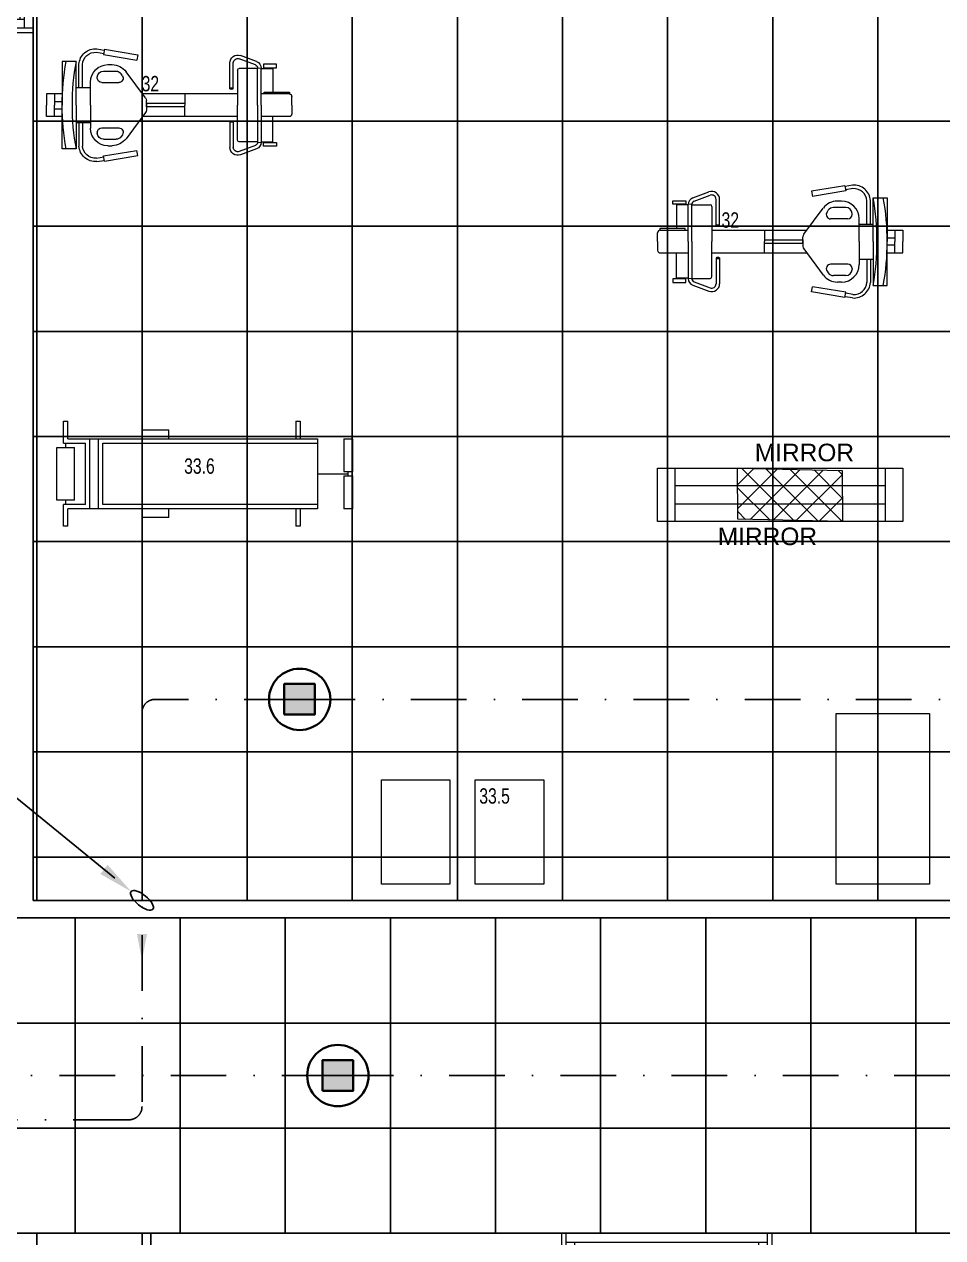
# Model space of a CAD drawing. Header units: inches. Extents: x -12418 to 472786, y -29325 to 19878.
# Drawn here: x 37128 to 42371, y -2773 to 4153 of the extents above; entities that cross this region are included whole.
import ezdxf
from ezdxf import colors
from ezdxf.entities.mleader import LeaderData, LeaderLine
from ezdxf.math import Vec2, Vec3

# ---------------------------------------------------------------- set-up
doc = ezdxf.new("R2010")
doc.units = ezdxf.units.IN
doc.header["$LTSCALE"] = 25
doc.header["$MEASUREMENT"] = 0
doc.linetypes.add('00-Ground Floor$0$DASHED', pattern=[0.75, 0.5, -0.25])
doc.linetypes.add('DASHDOT', pattern=[25.4, 12.7, -6.35, 0, -6.35])
doc.layers.get('0').update_dxf_attribs({"color": 8})
for name, color, linetype, lineweight in [('00-Ground Floor$0$72_EGR_EQP_TAG', 142, 'Continuous', 5), ('00-Ground Floor$0$Aluminum', 251, 'Continuous', 5), ('00-Ground Floor$0$C-HYDR-CTCH', 251, 'Continuous', 5), ('00-Ground Floor$0$Hatch', 254, 'Continuous', 5), ('00-Ground Floor$0$LOADING', 253, 'Continuous', 5), ('00-Ground Floor$0$TYP-ANNO', 7, 'Continuous', 5), ('00-Ground Floor$0$Walls', 251, 'Continuous', 5), ('E-LITE-CLNG-CNDT', 6, 'DASHDOT', 35), ('T-DATA-TEXT', 2, 'Continuous', 25), ('T-INTC-CLNG @ 100', 33, 'Continuous', 35), ('T-INTC-DEVC-NUMB', 2, 'Continuous', 25), ('T-SOUN-CLNG-CNDT', 3, 'DASHDOT', 25), ('T-SOUN-CLNG-CNDT @ 100', 3, 'DASHDOT', 25)]:
    doc.layers.add(name, color=color, linetype=linetype, lineweight=lineweight)
doc.layers.add('00-Ground Floor$0$False Ceiling', color=251, linetype='Continuous')
doc.layers.add('00-Ground Floor$0$Meubles', color=7, linetype='Continuous', lineweight=5, true_color=0xa6b1d3)
doc.styles.add('00-Ground Floor$0$MtXpl_Swis721_Lt_BT', font='swissl.ttf')
doc.styles.add('00-Ground Floor$0$X3G_ENTITY_257CFD', font='swisscl.ttf', dxfattribs={"height": 200})
doc.styles.add('DC_Elc_Romans', font='elc_romans.shx', dxfattribs={"width": 0.7})
doc.styles.add('DC_Simplex', font='SIMPLEX.shx', dxfattribs={"width": 0.7})

# ---------------------------------------------------------------- blocks, each defined once
blk = doc.blocks.new('00-Ground Floor$0$door1700')
at = {"layer": '00-Ground Floor$0$Aluminum', "linetype": '00-Ground Floor$0$DASHED', "ltscale": 300}
for p, q in [((34940, 89347.9), (35541, 89949)), ((36640, 89347.9), (36039, 89949)), ((34940, 89347.9), (35541, 88746.9)), ((36640, 89347.9), (36039, 88746.9))]:
    blk.add_line(p, q, dxfattribs=at)
at = {"layer": '00-Ground Floor$0$Aluminum'}
for p, q in [((34915, 89422.9), (34590, 89422.9)), ((34615, 89422.9), (34615, 89322.9)), ((34865, 89422.9), (34865, 89322.9)), ((34915, 89422.9), (34915, 89322.9)), ((36990, 89422.9), (36665, 89422.9)), ((36665, 89422.9), (36665, 89322.9)), ((36715, 89422.9), (36715, 89322.9)), ((36965, 89422.9), (36965, 89322.9)), ((34865, 89372.9), (34615, 89372.9)), ((34665, 89372.9), (34665, 89322.9)), ((34815, 89347.9), (34665, 89347.9)), ((34815, 89372.9), (34815, 89322.9)), ((36665, 89372.9), (34915, 89372.9)), ((34940, 89372.9), (34940, 89322.9)), ((35040, 89372.9), (35040, 89322.9)), ((35690, 89347.9), (35040, 89347.9)), ((35690, 89372.9), (35690, 89322.9)), ((35790, 89372.9), (35790, 89322.9)), ((35890, 89372.9), (35890, 89322.9)), ((35890, 89347.9), (36540, 89347.9)), ((36540, 89372.9), (36540, 89322.9)), ((36640, 89372.9), (36640, 89322.9)), ((36715, 89372.9), (36965, 89372.9)), ((36765, 89372.9), (36765, 89322.9)), ((36765, 89347.9), (36915, 89347.9)), ((36915, 89372.9), (36915, 89322.9)), ((36990, 89322.9), (34590, 89322.9)), ((34590, 89322.9), (36990, 89322.9))]:
    blk.add_line(p, q, dxfattribs=at)
at = {"layer": '00-Ground Floor$0$Aluminum', "linetype": '00-Ground Floor$0$DASHED', "ltscale": 300}
for centre, start, end in [((34940, 89347.9), 315, 45), ((36640, 89347.9), 135, 225)]:
    blk.add_arc(centre, 850, start, end, dxfattribs=at)
blk = doc.blocks.new('00-Ground Floor$0$exercicebike')
at = {"linetype": 'Continuous', "lineweight": 5}
for p, q in [((-13.7, 1399.9), (51.3, 1399.9)), ((-13.7, 1309.2), (-13.7, 1399.9)), ((116.3, 1399.9), (51.3, 1399.9)), ((116.3, 1309.2), (116.3, 1399.9)), ((-13.7, 1354.9), (51.3, 1354.9)), ((31, 1354.9), (31, 1309.9)), ((116.3, 1354.9), (51.3, 1354.9)), ((71.7, 1354.9), (71.7, 1309.9)), ((-198.7, 1229.9), (-198.7, 1309.9)), ((-198.7, 1309.9), (51.3, 1309.9)), ((301.3, 1309.9), (51.3, 1309.9)), ((301.3, 1229.9), (301.3, 1309.9)), ((51.3, 1229.9), (-198.7, 1229.9)), ((-48.7, 1214.9), (-182.3, 1214.9)), ((-48.7, 1194.9), (-181.6, 1194.9)), ((-48.7, 1149.9), (-48.7, 1229.9)), ((51.3, 1229.9), (301.3, 1229.9)), ((151.3, 1149.9), (151.3, 1229.9)), ((151.3, 1214.9), (285, 1214.9)), ((151.3, 1194.9), (284.3, 1194.9)), ((-270.5, 1113), (-263.4, 1070.3)), ((-250.6, 1115.3), (-243.7, 1073.6)), ((-103, 1110), (-108.1, 1110)), ((-48.7, 1149.9), (-80, 1149.9)), ((51.3, 1149.9), (-48.7, 1149.9)), ((51.3, 1149.9), (151.3, 1149.9)), ((151.3, 1149.9), (182.6, 1149.9)), ((205.7, 1110), (210.8, 1110)), ((353.3, 1115.3), (346.3, 1073.6)), ((373.2, 1113), (366.1, 1070.3)), ((-267.7, 1069.6), (-238.1, 1074.5)), ((-267.7, 1069.6), (-236.1, 878.7)), ((-238.1, 1074.5), (-206.5, 883.6)), ((-180, 1049.9), (-180, 1026.2)), ((-143.1, 1075), (-143.1, 1003.3)), ((-78, 1085), (-78, 987.7)), ((180.7, 1085), (180.7, 987.7)), ((245.8, 1075), (245.8, 1003.3)), ((282.6, 1049.9), (282.6, 1026.2)), ((340.8, 1074.5), (309.2, 883.6)), ((370.4, 1069.6), (338.8, 878.7)), ((370.4, 1069.6), (340.8, 1074.5)), ((-117.2, 967.1), (-127.9, 974.4)), ((219.8, 967.1), (230.5, 974.4)), ((9.1, 834.9), (-139.8, 946)), ((93.6, 834.9), (242.5, 946)), ((-236.1, 878.7), (-206.5, 883.6)), ((-13.7, 309.9), (-13.7, 851.9)), ((116.3, 309.9), (116.3, 851.9)), ((338.8, 878.7), (309.2, 883.6)), ((51.3, 829.9), (24.1, 829.9)), ((41.6, 829.9), (51.3, 829.9)), ((41.6, 609.9), (41.6, 829.9)), ((51.3, 829.9), (78.6, 829.9)), ((61, 829.9), (51.3, 829.9)), ((61, 609.9), (61, 829.9)), ((-13.7, 609.9), (51.3, 609.9)), ((116.3, 609.9), (51.3, 609.9)), ((-42.1, 354), (-189.6, 354)), ((-45.1, 334), (-45.1, 354)), ((144.8, 354), (292.2, 354)), ((147.8, 334), (147.8, 354)), ((-197.5, 201), (-231.8, 293.4)), ((-178.7, 208), (-213, 300.3)), ((-42.1, 334), (-189.6, 334)), ((-158.7, 194.9), (-158.7, 299.9)), ((-148.7, 309.9), (51.3, 309.9)), ((251.3, 309.9), (51.3, 309.9)), ((144.8, 334), (292.2, 334)), ((261.3, 194.9), (261.3, 299.9)), ((281.4, 208), (315.7, 300.3)), ((300.2, 201), (334.4, 293.4)), ((-182, 86.8), (-182, 160.9)), ((-182, 160.9), (-161.7, 160.9)), ((-159.6, 194.9), (-162.3, 175)), ((-161.7, 160.9), (-161.7, 86.8)), ((51.3, 194.9), (-160, 194.9)), ((51.3, 174.9), (-160, 174.9)), ((-158.1, 174.9), (-158.1, 108.3)), ((-13.7, 157.1), (-23.4, 157.1)), ((-23.4, 157.1), (-23.4, 13.5)), ((-13.7, 14.9), (-13.7, 174.9)), ((51.3, 194.9), (262.7, 194.9)), ((51.3, 174.9), (262.7, 174.9)), ((116.3, 14.9), (116.3, 174.9)), ((260.8, 174.9), (260.8, 108.3)), ((262.3, 194.9), (264.9, 175)), ((264.3, 160.9), (264.3, 86.8)), ((284.7, 160.9), (264.3, 160.9)), ((284.7, 86.8), (284.7, 160.9)), ((-161.7, 86.8), (-182, 86.8)), ((-158.1, 108.3), (-23, 108.3)), ((260.8, 108.3), (116.3, 108.3)), ((264.3, 86.8), (284.7, 86.8)), ((-23.4, 13.5), (-13.6, 13.5)), ((51.3, -0.1), (1.3, -0.1)), ((51.3, -0.1), (101.3, -0.1))]:
    blk.add_line(p, q, dxfattribs=at)
for centre, radius, start, end in [((31.9, 120), 1190.1, 89.06287, 101.16909), ((31.9, 62.3), 1190.1, 89.06287, 101.16909), ((70.8, 120), 1190.1, 78.83086, 90.93713), ((70.8, 62.3), 1190.1, 78.83086, 90.93713), ((-175.8, 1120.2), 95, 93.95898, 184.33631), ((-175.8, 1120.2), 75, 94.45601, 183.69166), ((278.5, 1120.2), 75, 356.30834, 85.54399), ((278.5, 1120.2), 95, 355.66369, 86.04102), ((-80, 1049.9), 100, 90, 180), ((-108.1, 1075), 35, 90, 180), ((-103, 1085), 25, 0, 90), ((205.7, 1085), 25, 90, 180), ((182.6, 1049.9), 100, 0, 90), ((210.8, 1075), 35, 0, 90), ((-80, 1026.2), 100, 180, 233.26555), ((-108.1, 1003.3), 35, 180, 235.60117), ((-103, 987.7), 25, 235.60054, 0), ((205.7, 987.7), 25, 180, 304.39946), ((210.8, 1003.3), 35, 304.40018, 0), ((182.6, 1026.2), 100, 306.73445, 0), ((24.1, 854.9), 25, 233.2644, 270), ((78.6, 854.9), 25, 270, 306.7356), ((-189.6, 309), 45, 90, 200.3571), ((-56.2, 344), 17.3, 324.60314, 35.39686), ((158.9, 344), 17.3, 144.60314, 215.39686), ((292.2, 309), 45, 339.64171, 90), ((-189.6, 309), 25, 90, 200.35808), ((-148.7, 299.9), 10, 90, 180), ((251.3, 299.9), 10, 0, 90), ((292.2, 309), 25, 339.64192, 90), ((-160, 214.9), 20, 200.35587, 270), ((262.7, 214.9), 20, 270, 339.64413), ((-160, 214.9), 40, 200.35721, 270), ((262.7, 214.9), 40, 270, 339.64279), ((1.3, 14.9), 15, 180, 270), ((101.3, 14.9), 15, 270, 0)]:
    blk.add_arc(centre, radius, start, end, dxfattribs=at)
blk = doc.blocks.new('00-Ground Floor$0$CPM UPPER')
at = {"layer": '00-Ground Floor$0$Meubles'}
blk.add_lwpolyline([(-940143.1, -378901.2), (-939751.7, -378901.2), (-939751.7, -379496.6), (-940143.1, -379496.6)], close=True, dxfattribs=at)
blk = doc.blocks.new('00-Ground Floor$0$CPM LOWER')
at = {"layer": '00-Ground Floor$0$Meubles'}
blk.add_lwpolyline([(-939607.2, -378901.2), (-939215.9, -378901.2), (-939215.9, -379496.6), (-939607.2, -379496.6)], close=True, dxfattribs=at)
blk = doc.blocks.new('00-Ground Floor$0$QUADRICEPS EXERCISER')
at = {"layer": '00-Ground Floor$0$LOADING'}
blk.add_lwpolyline([(-940113.3, -376394.8), (-939580.2, -376394.8), (-939580.2, -377369.4), (-940113.3, -377369.4)], close=True, dxfattribs=at)
blk = doc.blocks.new('00-Ground Floor$0$GYM2')
at = {"layer": '00-Ground Floor$0$LOADING'}
for p, q in [((37628.8, 94030.6), (37653.8, 94030.6)), ((37628.8, 93930.6), (37628.8, 94030.6)), ((37653.8, 93930.6), (37653.8, 94030.6)), ((38378.8, 93980.6), (38378.8, 93930.6)), ((38378.8, 93980.6), (38528.8, 93980.6)), ((38528.8, 93980.6), (38528.8, 93930.6)), ((38953.8, 94030.6), (38953.8, 93930.6)), ((38953.8, 94030.6), (38978.8, 94030.6)), ((38978.8, 94030.6), (38978.8, 93905.6)), ((37328.8, 93930.6), (37378.8, 93930.6)), ((37328.8, 93743.1), (37328.8, 93930.6)), ((37378.8, 93743.1), (37378.8, 93930.6)), ((37528.8, 93530.6), (37528.8, 93930.6)), ((37528.8, 93930.6), (38953.8, 93930.6)), ((38778.8, 93930.6), (38778.8, 93530.6)), ((38828.8, 93930.6), (38828.8, 93530.6)), ((37528.8, 93905.6), (38753.8, 93905.6)), ((38753.8, 93905.6), (38753.8, 93555.6)), ((38853.8, 93905.6), (38978.8, 93905.6)), ((38853.8, 93905.6), (38853.8, 93555.6)), ((38916.3, 93880.6), (39016.3, 93880.6)), ((38916.3, 93880.6), (38916.3, 93580.6)), ((38966.3, 93905.6), (38966.3, 93880.6)), ((39016.3, 93880.6), (39016.3, 93580.6)), ((37378.8, 93743.1), (37328.8, 93743.1)), ((37378.8, 93718.1), (37328.8, 93718.1)), ((37328.8, 93530.6), (37328.8, 93718.1)), ((37353.8, 93743.1), (37353.8, 93718.1)), ((37528.8, 93730.6), (37353.8, 93730.6)), ((37378.8, 93530.6), (37378.8, 93718.1)), ((39016.3, 93580.6), (38916.3, 93580.6)), ((38966.3, 93580.6), (38966.3, 93555.6)), ((37378.8, 93530.6), (37328.8, 93530.6)), ((38753.8, 93555.6), (37528.8, 93555.6)), ((38953.8, 93530.6), (37528.8, 93530.6)), ((37628.8, 93430.6), (37628.8, 93530.6)), ((37653.8, 93430.6), (37653.8, 93530.6)), ((38378.8, 93530.6), (38378.8, 93480.6)), ((38528.8, 93530.6), (38528.8, 93480.6)), ((38978.8, 93555.6), (38853.8, 93555.6)), ((38953.8, 93530.6), (38953.8, 93430.6)), ((38978.8, 93555.6), (38978.8, 93430.6)), ((37653.8, 93430.6), (37628.8, 93430.6)), ((38528.8, 93480.6), (38378.8, 93480.6)), ((38978.8, 93430.6), (38953.8, 93430.6))]:
    blk.add_line(p, q, dxfattribs=at)
blk = doc.blocks.new('00-Ground Floor$0$PULLEY SYSTEM')
at = {"layer": '00-Ground Floor$0$TYP-ANNO', "rotation": 90}
blk.add_blockref('00-Ground Floor$0$GYM2', (-847456.4, -413802.2, 0), dxfattribs=at)
blk = doc.blocks.new('00-Ground Floor$0$A$C37be4daf')
at = {"layer": '00-Ground Floor$0$Aluminum'}
for p, q in [((1416, 598.2), (216, 598.2)), ((241, 498.2), (241, 598.2)), ((291, 548.2), (291, 598.2)), ((291, 573.2), (1341, 573.2)), ((1341, 548.2), (1341, 598.2)), ((1391, 498.2), (1391, 598.2)), ((1416, 498.2), (216, 498.2)), ((1391, 548.2), (241, 548.2))]:
    blk.add_line(p, q, dxfattribs=at)
at = {"layer": '00-Ground Floor$0$Walls'}
for p, q in [((216, 498.2), (216, 598.2)), ((1416, 498.2), (1416, 598.2))]:
    blk.add_line(p, q, dxfattribs=at)
blk = doc.blocks.new('00-Ground Floor$0$A$Ce9e1c4c3')
at = {"layer": '00-Ground Floor$0$False Ceiling', "color": 254}
for p, q in [((-62822.1, 8572.6, 0), (-62822.1, -847.4, 0)), ((-62822.1, -847.4, 0), (-53802.1, -847.4, 0)), ((-63950.5, -2747.4, 0), (-62150.5, -2747.4, 0)), ((-62150.5, -2747.4, 0), (-62150.5, -6947.4, 0))]:
    blk.add_line(p, q, dxfattribs=at)
at = {"layer": '00-Ground Floor$0$False Ceiling', "color": 254, "linetype": 'Continuous'}
for p, q in [((-62800, -847.4), (-62800, 8572.6)), ((-62200, -847.4), (-62200, 8572.6)), ((-61600, -847.4), (-61600, 8572.6)), ((-61000, -847.4), (-61000, 8572.6)), ((-60400, -847.4), (-60400, 8572.6)), ((-59800, -847.4), (-59800, 8572.6)), ((-59200, -847.4), (-59200, 8572.6)), ((-58600, -847.4), (-58600, 8572.6)), ((-58000, -847.4), (-58000, 8572.6)), ((-62822.1, 3600), (-53802.1, 3600)), ((-62822.1, 3000), (-53802.1, 3000)), ((-62822.1, 2400), (-53802.1, 2400)), ((-62822.1, 1800), (-53802.1, 1800)), ((-62822.1, 1200), (-53802.1, 1200)), ((-62822.1, 600), (-53802.1, 600)), ((-62822.1, 0), (-53802.1, 0)), ((-62822.1, -600), (-53802.1, -600)), ((-51182.1, -947.4, 0), (-87736.7, -947.4, 0)), ((-62582.1, -2747.4), (-62582.1, -947.4)), ((-61982.1, -2747.4), (-61982.1, -947.4)), ((-61382.1, -2747.4), (-61382.1, -947.4)), ((-60782.1, -2747.4), (-60782.1, -947.4)), ((-60182.1, -2747.4), (-60182.1, -947.4)), ((-59582.1, -2747.4), (-59582.1, -947.4)), ((-58982.1, -2747.4), (-58982.1, -947.4)), ((-58382.1, -2747.4), (-58382.1, -947.4)), ((-57782.1, -2747.4), (-57782.1, -947.4)), ((-87736.7, -1547.4), (-51182.1, -1547.4)), ((-87736.7, -2147.4), (-51182.1, -2147.4)), ((-87736.7, -2747.4, 0), (-51182.1, -2747.4, 0)), ((-62800, -12867.4), (-62800, -2747.4)), ((-62200, -12867.4), (-62200, -2747.4))]:
    blk.add_line(p, q, dxfattribs=at)
blk = doc.blocks.new('00-Ground Floor')
at = {"layer": '00-Ground Floor$0$Hatch'}
h = blk.add_hatch(dxfattribs=at)
h.set_pattern_fill('ANSI37', color=256, scale=30)
h.set_pattern_definition([(45, (-1981.42, -13099.68), (-67.35192, 67.35192), []), (135, (-1981.42, -13099.68), (-67.35192, -67.35192), [])])
h.paths.add_polyline_path([(48971.2, 8818.2), (48367.3, 8810.1), (48371.2, 8521.7), (48975.1, 8529.8)])
h.paths.add_polyline_path([(41810.5, 8810.5), (41227, 8805), (41207, 8513.7), (41790.5, 8519.1)])
h.paths.add_polyline_path([(27433.5, 8803.1), (26834.4, 8799), (26828.7, 8506), (27427.8, 8510)])
h.paths.add_polyline_path([(34618.7, 8805.3), (34017.5, 8797.8), (34009.3, 8512.1), (34610.5, 8519.6)])
h.paths.add_polyline_path([(20214.3, 8812.4), (19607.8, 8790.5), (19622.4, 8498), (20228.8, 8519.8)])
h.paths.add_polyline_path([(13477.7, 8802), (12255.7, 8825.9), (12249.3, 8529.8), (13471.3, 8505.8)])
h.paths.add_polyline_path([(13491.8, 1601.9), (12276.8, 1586.2), (12263.3, 1293.7), (13478.3, 1309.4)])
h.paths.add_polyline_path([(13465.7, -5591.3), (12262.6, -5607.3), (12256.9, -5900.3), (13460, -5884.3)])
h.paths.add_polyline_path([(13484.2, -12790), (12287.5, -12801.4), (12290.4, -13095.9), (13487, -13084.4)])
h.paths.add_polyline_path([(5849.2, -12787.9), (5245.6, -12791.6), (5256.3, -13077.1), (5859.8, -13073.4)])
h.paths.add_polyline_path([(5833.8, -5589.9), (5236.9, -5588.3), (5236.8, -5889.5), (5833.6, -5891)])
h.paths.add_polyline_path([(5843.6, 1599.7), (5224.3, 1600.9), (5213.7, 1298), (5833, 1296.7)])
h.paths.add_polyline_path([(5820.3, 8779.1), (5219.7, 8793.5), (5216, 8503.9), (5816.7, 8489.4)])
h.paths.add_polyline_path([(-1378.8, 8777.2), (-1981.4, 8799.9), (-1979.5, 8511.6), (-1376.9, 8488.9)])
h.paths.add_polyline_path([(-1371.1, -5601.1), (-1973.1, -5608.1), (-1969.7, -5899.7), (-1367.7, -5892.7)])
h.paths.add_polyline_path([(-1353.5, -12795.7), (-1951.9, -12796.7), (-1947.1, -13097.4), (-1348.7, -13096.4)])
h.paths.add_polyline_path([(20233.2, -12782.5), (19627.5, -12795.4), (19633.2, -13096.6), (20238.9, -13083.7)])
h.paths.add_polyline_path([(20226.6, -5590), (19632.3, -5607.6), (19634.4, -5904.1), (20228.7, -5886.6)])
h.paths.add_polyline_path([(20217.9, 1618), (19619, 1610.4), (19623, 1310.2), (20221.9, 1317.9)])
h.paths.add_polyline_path([(27418.3, 1602.8), (26816.3, 1607.5), (26820.6, 1315.3), (27422.5, 1310.7)])
h.paths.add_polyline_path([(27422, -5579.9), (26818.1, -5597.5), (26831.6, -5897.5), (27431.7, -5876.5)])
h.paths.add_polyline_path([(27438.1, -12795.9), (26834.3, -12789.3), (26831.9, -13075), (27435.7, -13081.6)])
h.paths.add_polyline_path([(34636.6, -12785.4), (34039.3, -12800), (34048.3, -13099.7), (34645.6, -13085.1)])
h.paths.add_polyline_path([(34629.3, -5597.1), (34028, -5595.2), (34029.2, -5892.4), (34630.4, -5894.3)])
h.paths.add_polyline_path([(34592.8, 1606.7), (34012, 1611.4), (34031.7, 1321.6), (34612.5, 1316.9)])
h.paths.add_polyline_path([(41796.2, 1606), (41198.6, 1619.8), (41200.6, 1327.8), (41798.2, 1314.1)])
h.paths.add_polyline_path([(41797.2, -5592.6), (41228.8, -5600.2), (41230.6, -5894.3), (41799, -5886.7)])
h.paths.add_polyline_path([(41834.3, -12789.7), (41229, -12792.4), (41230.4, -13096.9), (41835.6, -13094.3)])
h.paths.add_polyline_path([(49008.5, -12790.2), (48420.5, -12774.1), (48407.3, -13081.4), (48995.3, -13097.4)])
h.paths.add_polyline_path([(48992.7, -5590.8), (48389.5, -5589.7), (48387.5, -5886.2), (48990.7, -5887.3)])
at = {"layer": '00-Ground Floor$0$C-HYDR-CTCH', "elevation": 301873, "flags": 128}
blk.add_lwpolyline([(41798.2, 1314.1), (41200.6, 1327.8), (41198.6, 1619.8), (41796.2, 1606), (41798.2, 1314.1)], dxfattribs=at)
at = {"layer": '00-Ground Floor$0$LOADING'}
for p, q in [((40742.9, 1619.8, 301873), (42142.9, 1619.8, 301873)), ((40742.9, 1314.1, 301873), (40742.9, 1619.8, 301873)), ((40842.9, 1314.1, 301873), (40842.9, 1619.8, 301873)), ((42042.9, 1619.8, 301873), (42042.9, 1314.1, 301873)), ((42142.9, 1619.8, 301873), (42142.9, 1314.1, 301873)), ((40842.9, 1519.8, 301873), (42042.9, 1519.8, 301873)), ((42042.9, 1414.1, 301873), (40842.9, 1414.1, 301873)), ((42142.9, 1314.1, 301873), (40742.9, 1314.1, 301873))]:
    blk.add_line(p, q, dxfattribs=at)
at = {"layer": '00-Ground Floor$0$Walls'}
for p, q in [((34817.9, 4105.7, 0), (37177.9, 4105.7, 0)), ((37177.9, 4105.7, 0), (37177.9, 935.7, 0)), ((37177.9, 4105.7, 0), (37177.9, 1005.7, 0)), ((37177.9, 295.7, 0), (37177.9, -747.4, 0)), ((37177.9, -747.4, 0), (37177.9, -847.4, 0)), ((37177.9, -847.4, 0), (43417.9, -847.4, 0)), ((17732.9, -947.4, 0), (43417.9, -947.4, 0)), ((37849.5, -2747.4, 0), (49047.9, -2747.4, 0)), ((37849.5, -2747.4, 0), (37849.5, -6947.4, 0))]:
    blk.add_line(p, q, dxfattribs=at)
at = {"rotation": 180}
blk.add_blockref('00-Ground Floor$0$A$C37be4daf', (41610.2, -2249.2, 0), dxfattribs=at)
at = {"layer": '00-Ground Floor$0$Aluminum', "rotation": 270}
blk.add_blockref('00-Ground Floor$0$door1700', (-52245, 41095.7, 0), dxfattribs=at)
at = {"layer": '00-Ground Floor$0$False Ceiling', "color": 254}
blk.add_blockref('00-Ground Floor$0$A$Ce9e1c4c3', (100000, 0), dxfattribs=at)
at = {"layer": '00-Ground Floor$0$LOADING', "xscale": -1, "rotation": 90}
blk.add_blockref('00-Ground Floor$0$exercicebike', (38655, 3742.3, 0), dxfattribs=at)
at = {"layer": '00-Ground Floor$0$LOADING'}
for name, p, rotation in [('00-Ground Floor$0$exercicebike', (40743, 2964, 0), 270), ('00-Ground Floor$0$PULLEY SYSTEM', (-337471.2, 942774.5, 0), 89.99999999214037)]:
    blk.add_blockref(name, p, dxfattribs=dict(at, rotation=rotation))
for name, p in [('00-Ground Floor$0$QUADRICEPS EXERCISER', (981875.9, 376614.4, 0)), ('00-Ground Floor$0$CPM UPPER', (979309.5, 378741.6, 0)), ('00-Ground Floor$0$CPM LOWER', (979309.5, 378741.6, 0))]:
    blk.add_blockref(name, p, dxfattribs=at)
at = {"layer": '00-Ground Floor$0$72_EGR_EQP_TAG', "char_height": 87.47, "attachment_point": 2, "style": '00-Ground Floor$0$X3G_ENTITY_257CFD'}
for s, insert in [('32', (37847.7, 3857.7, 0)), ('32', (41158, 3079.4, 0)), ('33.6', (38127.8, 1675.1, 0)), ('33.5', (39812.5, -207.7, 0))]:
    blk.add_mtext(s, dxfattribs=dict(at, insert=insert))
at = {"layer": '00-Ground Floor$0$LOADING', "char_height": 100, "width": 902.373, "attachment_point": 1, "style": '00-Ground Floor$0$MtXpl_Swis721_Lt_BT'}
for insert in [(41259.1, 1759, 301873), (41047.9, 1280.1)]:
    blk.add_mtext(' MIRROR', dxfattribs=dict(at, insert=insert))
blk = doc.blocks.new('DC_PA-CL-Speaker')
blk.add_hatch(color=256).paths.add_polyline_path([(-0.883, -0.87), (0.865, -0.87), (0.865, 0.878), (-0.883, 0.878)])
blk.add_lwpolyline([(-0.883, -0.87), (0.865, -0.87), (0.865, 0.878), (-0.883, 0.878)], close=True)
blk.add_circle((0, 0), 1.75)
at = {"layer": 'T-INTC-DEVC-NUMB', "style": 'DC_Simplex', "width": 0.7}
blk.add_attdef('DC_CONTROL', (3.364, 2.471), '', height=2, rotation=360, dxfattribs=at)
blk = doc.blocks.new('DC_Arrow-ArrowEllipse')
at = {"color": 0}
blk.add_ellipse((0, 0), major_axis=(0.4, 0), ratio=0.4, dxfattribs=at)
at = {"color": 0, "ltscale": 0.5}
blk.add_solid([(-1.4, 0.167), (-0.4, 0), (-1.4, -0.167)], dxfattribs=at)
blk = doc.blocks.new('*U28')
blk.add_hatch(color=256).paths.add_polyline_path([(0.287, 0), (0, 1.5), (-0.287, 0)])

msp = doc.modelspace()

# ---------------------------------------------------------------- linework, layer by layer
at = {"layer": 'T-SOUN-CLNG-CNDT'}
for points in [[(38700, 300), (43500, 300), (43500, 5100), (38700, 5100.4)], [(14917.9, -1847.4), (19717.9, -1847.4), (24517.9, -1847.4), (28717.9, -1847.4), (33517.9, -1847.4), (38917.9, -1847.4), (43717.9, -1847.4)]]:
    msp.add_lwpolyline(points, dxfattribs=at)
msp.add_lwpolyline([(38700, 300), (37875, 300, 0.414214), (37800, 225), (37800, -2024.6, -0.414214), (37725, -2099.6), (21215.3, -2099.6, 0.414214), (21140.3, -2174.6), (21140.3, -5747.4)], format="xyb", dxfattribs=at)

# ---------------------------------------------------------------- block references
at = {"layer": 'E-LITE-CLNG-CNDT'}
msp.add_blockref('00-Ground Floor', (0, 0), dxfattribs=at)
at = {"layer": 'T-INTC-CLNG @ 100', "xscale": 100, "yscale": 100, "zscale": 100}
for p in [(38700, 300), (38917.9, -1847.4)]:
    msp.add_blockref('DC_PA-CL-Speaker', p, dxfattribs=at)
at = {"layer": 'T-SOUN-CLNG-CNDT @ 100', "color": 3, "xscale": 100.0000000000002, "yscale": 100.0000000000002, "zscale": 100.0000000000002, "rotation": 180}
msp.add_blockref('*U28', (37800, -1040), dxfattribs=at)

# ---------------------------------------------------------------- leaders
at = {"layer": 'T-DATA-TEXT'}
ml = msp.add_multileader_mtext('Standard', dxfattribs=at)
ml.set_content('LINE 5 TO SOUND RACK\\PIN DATA ROOM  ', color=256, style='DC_Elc_Romans')
ml.set_leader_properties(color=45)
ml.set_arrow_properties(name='DC_Arrow-ArrowEllipse')
ml.build(insert=Vec2(0, 0))
ml.multileader.update_dxf_attribs({"dogleg_length": 2, "arrow_head_size": 200, "scale": 100})
ctx = ml.context
ctx.base_point, ctx.scale, ctx.char_height, ctx.arrow_head_size, ctx.landing_gap_size, ctx.plane_origin = Vec3(22029.8, 1333.2), 100, 200, 200, 200, Vec3(33895.9, 8211.3)
notes = []
notes.append((ctx, [(0, (1, 1, 0), (21829.8, 1333.2), (1, 0), 200, [(0, [(20977.4, 1791.7)], 0, [])])]))
ctx.mtext.insert, ctx.mtext.width, ctx.mtext.flow_direction = Vec3(22229.8, 1433.2), 2820.295, 5
ml = msp.add_multileader_mtext('Standard', dxfattribs=at)
ml.set_content('LINE 4 TO SOUND RACK\\PIN DATA ROOM  ', color=256, style='DC_Elc_Romans')
ml.set_leader_properties(color=45)
ml.set_arrow_properties(name='DC_Arrow-ArrowEllipse')
ml.build(insert=Vec2(0, 0))
ml.multileader.update_dxf_attribs({"dogleg_length": 2, "arrow_head_size": 200, "scale": 100})
ctx = ml.context
ctx.base_point, ctx.scale, ctx.char_height, ctx.arrow_head_size, ctx.landing_gap_size, ctx.plane_origin = Vec3(33257.9, 262.6), 100, 200, 200, 200, Vec3(45891.6, 4259.5)
notes.append((ctx, [(1, (1, 1, 0), (36437.9, 262.6), (-1, 0), 200, [(0, [(37800, -847.4)], 0, [])])]))
ctx.mtext.insert, ctx.mtext.width, ctx.mtext.flow_direction = Vec3(33457.9, 362.6), 2820.295, 5
ml = msp.add_multileader_mtext('Standard', dxfattribs=at)
ml.set_content('LINE 2 TO SOUND RACK\\PIN DATA ROOM  ', color=256, style='DC_Elc_Romans')
ml.set_leader_properties(color=45)
ml.set_arrow_properties(name='DC_Arrow-ArrowEllipse')
ml.build(insert=Vec2(0, 0))
ml.multileader.update_dxf_attribs({"dogleg_length": 2, "arrow_head_size": 200, "scale": 100})
ctx = ml.context
ctx.base_point, ctx.scale, ctx.char_height, ctx.arrow_head_size, ctx.landing_gap_size, ctx.plane_origin = Vec3(17088.1, -1131.4), 100, 200, 200, 200, Vec3(30676.5, 4153.6)
notes.append((ctx, [(1, (1, 1, 0), (20268.1, -1131.4), (-1, 0), 200, [(0, [(20792.6, -1973)], 0, [])])]))
ctx.mtext.insert, ctx.mtext.width, ctx.mtext.flow_direction = Vec3(17288.1, -1031.4), 2820.295, 5
ml = msp.add_multileader_mtext('Standard', dxfattribs=at)
ml.set_content('LINE 1 TO SOUND RACK\\PIN DATA ROOM  ', color=256, style='DC_Elc_Romans')
ml.set_leader_properties(color=45)
ml.set_arrow_properties(name='DC_Arrow-ArrowEllipse')
ml.build(insert=Vec2(0, 0))
ml.multileader.update_dxf_attribs({"dogleg_length": 2, "arrow_head_size": 200, "scale": 100})
ctx = ml.context
ctx.base_point, ctx.scale, ctx.char_height, ctx.arrow_head_size, ctx.landing_gap_size, ctx.plane_origin = Vec3(12444.3, -3100.5, 0), 100, 200, 200, 200, Vec3(17205.9, 2234.9, 0)
notes.append((ctx, [(0, (1, 1, 0), (12244.3, -3100.5, 0), (1, 0), 200, [(0, [(11812.3, -2440.2, 0)], 0, [])])]))
ctx.mtext.insert, ctx.mtext.width, ctx.mtext.flow_direction = Vec3(12644.3, -3000.5, 0), 2820.295, 5
for ctx, leaders in notes:
    for number, flags, end, landing, length, lines in leaders:
        leader = LeaderData()
        leader.index, (leader.has_last_leader_line, leader.has_dogleg_vector, leader.attachment_direction) = number, flags
        leader.last_leader_point, leader.dogleg_vector, leader.dogleg_length = Vec3(end), Vec3(landing), length
        for number, points, colour, breaks in lines:
            line = LeaderLine()
            line.index, line.vertices, line.color, line.breaks = number, Vec3.list(points), colors.encode_raw_color(colour), breaks
            leader.lines.append(line)
        ctx.leaders.append(leader)

doc.saveas('drawing.dxf')
